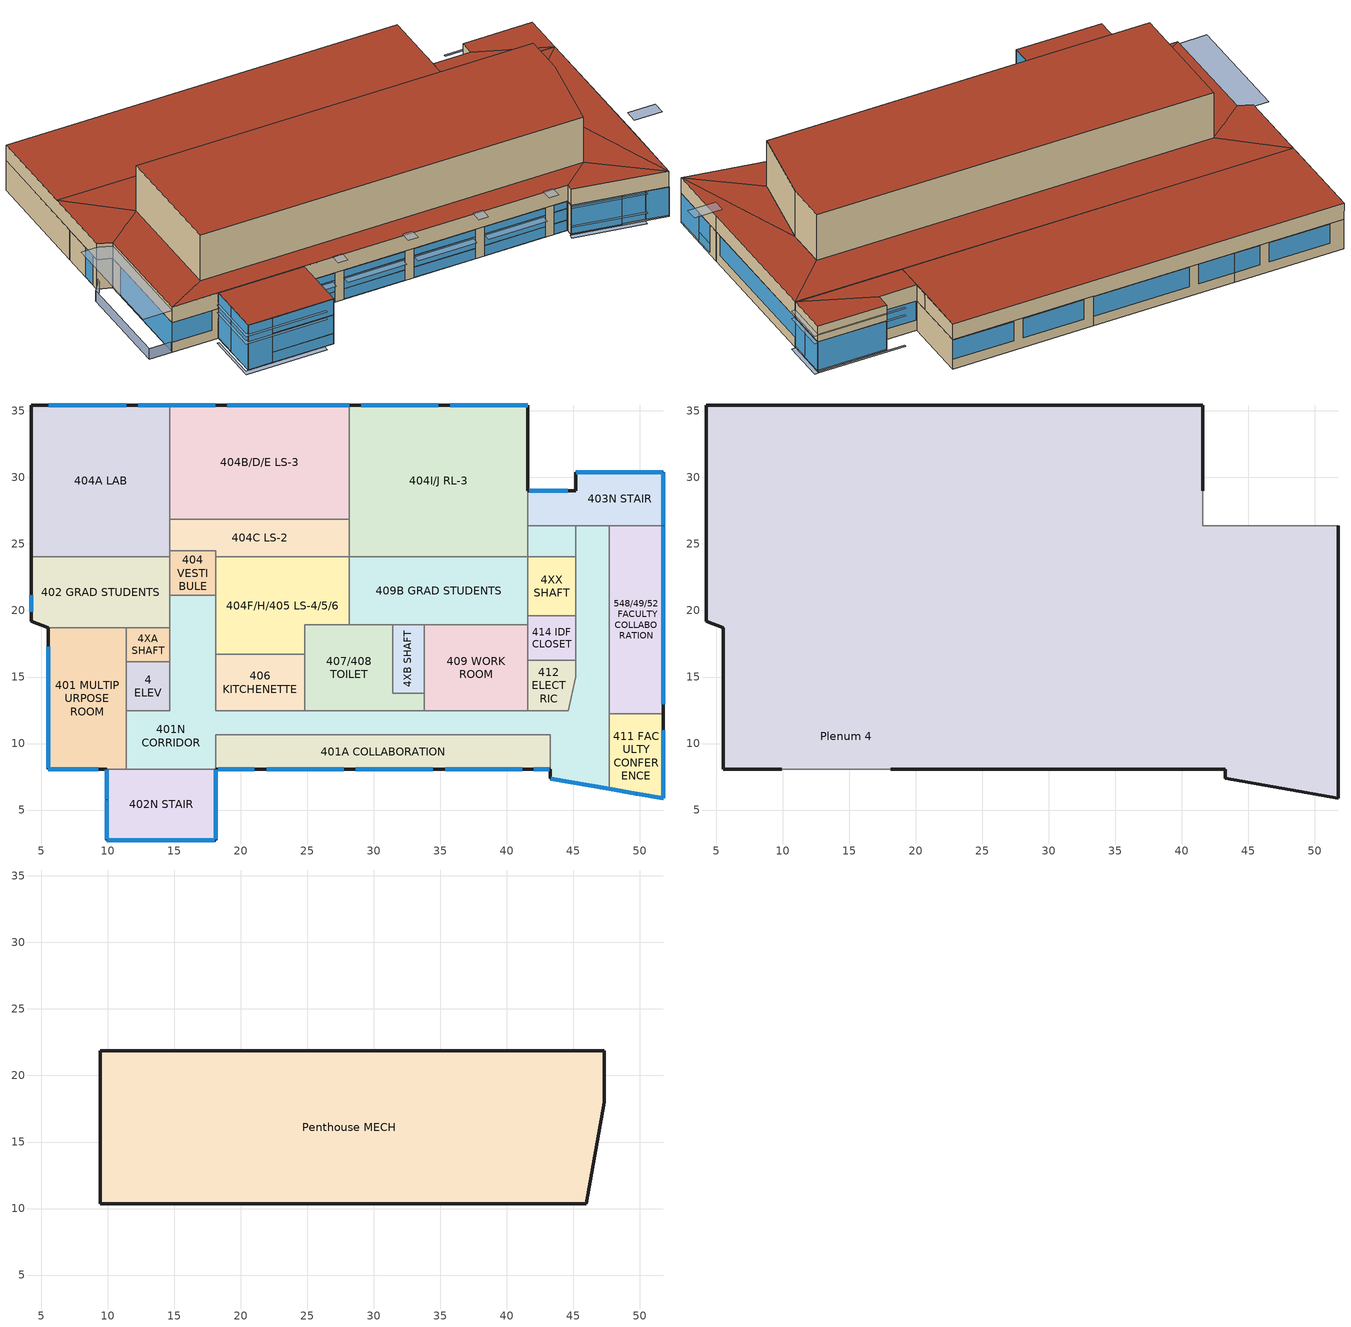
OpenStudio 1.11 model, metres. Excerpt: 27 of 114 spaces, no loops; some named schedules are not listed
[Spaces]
402N STAIR
 floor to 302N STAIR: 18.11,8.09 18.11,2.75 9.93,2.75 9.93,8.09 z14.63
 wall outside: 9.93,8.09 9.93,2.75 18.11,2.75 18.11,8.09 z14.63:19.3
 wall to 401 MULTIPURPOSE ROOM: 11.41,8.09 9.93,8.09 z14.63:17.68
 wall to 401N CORRIDOR: 18.11,8.09 11.41,8.09 z14.63:17.68
 wall to Plenum 4: 18.11,8.09 9.93,8.09 z17.68:19.3
 window (GL-2 Curtain Wall -Frit): 18.11,2.8 18.11,8.04 / 12.27,2.75 18.06,2.75 z17.68:19.25; 18.11,2.8 18.11,8.04 / 12.27,2.75 18.06,2.75 z14.68:15.7; 9.93,8.04 9.93,5.8 z14.68:19.25
 window: 9.93,5.75 9.93,2.8 / 9.98,2.75 12.22,2.75 z14.68:19.25; 18.11,2.8 18.11,8.04 / 12.27,2.75 18.06,2.75 z15.75:17.63
 roof outside: 18.11,2.75 18.11,8.09 9.93,8.09 9.93,2.75 z19.3
411 FACULTY CONFERENCE
 floor to Plenum 3: 51.77,12.24 51.77,5.88 47.68,6.6 47.68,12.24 z14.63
 wall outside: 47.68,6.6 51.77,5.88 51.77,12.24 z14.63:17.68
 wall to 548/49/52 FACULTY COLLABORATION: 51.77,12.24 47.68,12.24 z14.63:17.68
 wall to 401N CORRIDOR: 47.68,12.24 47.68,6.6 z14.63:17.68
 window: 47.7,6.59 49.72,6.24 z14.77:17.65; 51.77,9.08 51.77,11.01 z15.75:17.65
 window (GL-2 Curtain Wall -Frit): 51.77,5.9 51.77,9.03 z14.79:17.65; 51.77,9.08 51.77,11.01 z14.79:15.7; 49.77,6.23 51.74,5.88 z14.77:17.65
401N CORRIDOR
 floor to Plenum 3: 47.68,26.38 47.68,6.6 43.26,7.38 43.26,10.68 18.11,10.68 18.11,8.09 11.41,8.09 11.41,12.46 14.68,12.46 14.68,21.14 18.11,21.14 18.11,12.46 44.63,12.46 45.18,15.03 45.18,26.38 z14.63
 wall outside: 43.26,8.09 43.26,7.38 47.68,6.6 z14.63:17.68
 wall to 406 KITCHENETTE: 24.82,12.46 18.11,12.46 18.11,16.69 z14.63:17.68
 wall to 414 IDF CLOSET: 45.18,19.6 45.18,16.25 z14.63:17.68
 wall to 4XX SHAFT: 45.18,24.04 45.18,19.6 z14.63:17.68
 wall to 404K VESTIBULE: 45.18,26.38 45.18,24.04 z14.63:17.68
 wall to 403N STAIR: 47.68,26.38 45.18,26.38 z14.63:17.68
 wall to 548/49/52 FACULTY COLLABORATION: 47.68,12.24 47.68,26.38 z14.63:17.68
 wall to 401A COLLABORATION: 18.11,8.09 18.11,10.68 43.26,10.68 43.26,8.09 z14.63:17.68
 wall to 401 MULTIPURPOSE ROOM: 11.41,12.46 11.41,8.09 z14.63:17.68
 wall to 4 ELEV: 14.68,16.15 14.68,12.46 11.41,12.46 z14.63:17.68
 wall to 402 GRAD STUDENTS: 14.68,21.14 14.68,18.69 z14.63:17.68
 wall to 404 VESTIBULE: 18.11,21.14 14.68,21.14 z14.63:17.68
 wall to 404F/H/405 LS-4/5/6: 18.11,16.69 18.11,21.14 z14.63:17.68
 wall to 407/408 TOILET: 33.79,12.46 24.82,12.46 z14.63:17.68
 wall to 412 ELECTRIC: 45.18,16.25 45.18,15.03 44.63,12.46 41.58,12.46 z14.63:17.68
 wall to 409 WORK ROOM: 41.58,12.46 33.79,12.46 z14.63:17.68
 wall to 4XA SHAFT: 14.68,18.69 14.68,16.15 z14.63:17.68
 window: 43.28,7.37 47.68,6.6 z14.74:17.65
401A COLLABORATION
 floor to Plenum 3: 43.26,10.68 43.26,8.09 18.11,8.09 18.11,10.68 z14.63
 wall outside: 18.11,8.09 43.26,8.09 z14.63:17.68
 window (GL-2 Curtain Wall -Frit): 18.32,8.09 21.03,8.09 / 21.95,8.09 27.74,8.09 / 28.65,8.09 34.45,8.09 / 35.36,8.09 41.15,8.09 / 42.01,8.09 43.2,8.09 z14.66:15.7; 18.32,8.09 21.03,8.09 / 21.95,8.09 27.74,8.09 / 28.65,8.09 34.45,8.09 / 35.36,8.09 41.15,8.09 / 42.01,8.09 43.2,8.09 z16.91:17.62
 window: 42.01,8.09 43.2,8.09 / 28.65,8.09 34.45,8.09 / 21.95,8.09 27.74,8.09 / 18.32,8.09 21.03,8.09 / 35.36,8.09 41.15,8.09 z15.72:16.89
401 MULTIPURPOSE ROOM
 floor to Plenum 3: 11.41,18.69 11.41,8.09 5.53,8.09 5.53,18.69 z14.63
 wall outside: 5.53,18.69 5.53,8.09 9.93,8.09 z14.63:17.68
 wall to 4 ELEV: 11.41,12.46 11.41,16.15 z14.63:17.68
 wall to 402 GRAD STUDENTS: 11.41,18.69 5.53,18.69 z14.63:17.68
 wall to 4XA SHAFT: 11.41,16.15 11.41,18.69 z14.63:17.68
 window: 5.55,8.09 9.31,8.09 z15.65:17.65; 5.53,17.28 5.53,8.14 z14.68:17.63
4 ELEV
 floor to Plenum 3: 14.68,16.15 14.68,12.46 11.41,12.46 11.41,16.15 z14.63
 wall to 4XA SHAFT: 14.68,16.15 11.41,16.15 z14.63:17.68
406 KITCHENETTE
 floor to Plenum 3: 24.82,16.69 24.82,12.46 18.11,12.46 18.11,16.69 z14.63
 wall to 407/408 TOILET: 24.82,12.46 24.82,16.69 z14.63:17.68
 wall to 404F/H/405 LS-4/5/6: 24.82,16.69 18.11,16.69 z14.63:17.68
407/408 TOILET
 floor to Plenum 3: 31.44,18.92 31.44,13.79 33.79,13.79 33.79,12.46 24.82,12.46 24.82,18.92 z14.63
 wall to 404F/H/405 LS-4/5/6: 28.17,18.92 24.82,18.92 24.82,16.69 z14.63:17.68
 wall to 409B GRAD STUDENTS: 31.44,18.92 28.17,18.92 z14.63:17.68
 wall to 4XB SHAFT: 33.79,13.79 31.44,13.79 31.44,18.92 z14.63:17.68
 wall to 409 WORK ROOM: 33.79,12.46 33.79,13.79 z14.63:17.68
4XB SHAFT
 floor to Plenum 3: 33.79,18.92 33.79,13.79 31.44,13.79 31.44,18.92 z14.63
 wall to 409B GRAD STUDENTS: 33.79,18.92 31.44,18.92 z14.63:17.68
 wall to 409 WORK ROOM: 33.79,13.79 33.79,18.92 z14.63:17.68
409 WORK ROOM
 floor to Plenum 3: 41.58,18.92 41.58,12.46 33.79,12.46 33.79,18.92 z14.63
 wall to 412 ELECTRIC: 41.58,12.46 41.58,16.25 z14.63:17.68
 wall to 409B GRAD STUDENTS: 41.58,18.92 33.79,18.92 z14.63:17.68
 wall to 414 IDF CLOSET: 41.58,16.25 41.58,18.92 z14.63:17.68
548/49/52 FACULTY COLLABORATION
 floor to Plenum 3: 51.77,26.38 51.77,12.24 47.68,12.24 47.68,26.38 z14.63
 wall outside: 51.77,12.24 51.77,26.38 z14.63:17.68
 wall to 403N STAIR: 51.77,26.38 47.68,26.38 z14.63:17.68
 window: 51.77,12.94 51.77,26.32 z15.64:17.62
404F/H/405 LS-4/5/6
 floor to Plenum 3: 28.17,24.04 28.17,18.92 24.82,18.92 24.82,16.69 18.11,16.69 18.11,24.04 z14.63
 wall to 404 VESTIBULE: 18.11,24.04 18.11,21.14 z14.63:17.68
 wall to 404C LS-2: 28.17,24.04 18.11,24.04 z14.63:17.68
 wall to 409B GRAD STUDENTS: 28.17,18.92 28.17,24.04 z14.63:17.68
409B GRAD STUDENTS
 floor to Plenum 3: 41.58,24.04 41.58,18.92 28.17,18.92 28.17,24.04 z14.63
 wall to 404I/J RL-3: 41.58,24.04 28.17,24.04 z14.63:17.68
 wall to 414 IDF CLOSET: 41.58,18.92 41.58,18.99 41.58,19.6 z14.63:17.68
 wall to 4XX SHAFT: 41.58,19.6 41.58,24.04 z14.63:17.68
402 GRAD STUDENTS
 floor to Plenum 3: 14.68,24.04 14.68,18.69 5.53,18.69 4.24,19.19 4.24,24.04 z14.63
 wall outside: 4.24,24.04 4.24,19.19 5.53,18.69 z14.63:17.68
 wall to 404A LAB: 14.68,24.04 4.24,24.04 z14.63:17.68
 wall to 404 VESTIBULE: 14.68,21.14 14.68,24.04 z14.63:17.68
 wall to 4XA SHAFT: 11.41,18.69 14.68,18.69 z14.63:17.68
 window: 4.24,21.16 4.24,19.91 z14.64:17.67
404 VESTIBULE
 floor to Plenum 3: 18.11,24.47 18.11,21.14 14.68,21.14 14.68,24.47 z14.63
 wall to 404C LS-2: 18.11,24.04 18.11,24.47 14.68,24.47 z14.63:17.68
 wall to 404A LAB: 14.68,24.47 14.68,24.04 z14.63:17.68
404A LAB
 floor to Plenum 3: 14.68,35.44 14.68,24.04 4.24,24.04 4.24,35.44 z14.63
 wall outside: 14.68,35.44 4.24,35.44 4.24,24.04 z14.63:17.68
 wall to 404B/D/E LS-3: 14.68,26.85 14.68,35.44 z14.63:17.68
 wall to 404C LS-2: 14.68,24.47 14.68,26.85 z14.63:17.68
 window (GL-1A Curtain Wall -North): 11.38,35.44 5.59,35.44 / 14.67,35.44 12.3,35.44 z15.64:17.62
404C LS-2
 floor to Plenum 3: 28.17,26.85 28.17,24.04 18.11,24.04 18.11,24.47 14.68,24.47 14.68,26.85 z14.63
 wall to 404B/D/E LS-3: 28.17,26.85 14.68,26.85 z14.63:17.68
 wall to 404I/J RL-3: 28.17,24.04 28.17,26.85 z14.63:17.68
404I/J RL-3
 floor to Plenum 3: 41.58,35.44 41.58,24.04 28.17,24.04 28.17,35.44 z14.63
 wall outside: 41.58,28.99 41.58,35.44 28.17,35.44 z14.63:17.68
 wall to 404K VESTIBULE: 41.58,24.04 41.58,26.38 z14.63:17.68
 wall to 404B/D/E LS-3: 28.17,35.44 28.17,26.85 z14.63:17.68
 wall to 403N STAIR: 41.58,26.38 41.58,28.99 z14.63:17.68
 window (GL-1A Curtain Wall -North): 34.85,35.44 29.06,35.44 / 41.56,35.44 35.76,35.44 z15.64:17.62
403N STAIR
 floor to 303N STAIR: 51.77,30.39 51.77,26.38 45.18,26.38 45.18,30.39 z14.63
 floor ground: 45.18,28.99 45.18,28.76 41.58,28.76 41.58,28.99 z14.63
 floor to Plenum 3: 45.18,28.76 45.18,26.38 41.58,26.38 41.58,28.76 z14.63
 wall outside: 51.77,26.38 51.77,30.39 45.18,30.39 45.18,28.99 41.58,28.99 z14.63:19.3
 wall to 404K VESTIBULE: 41.58,26.38 45.18,26.38 z14.63:17.68
 wall to Plenum 4: 41.58,28.99 41.58,26.38 51.77,26.38 z17.68:19.3
 window: 51.72,30.39 45.23,30.39 z14.73:17.67; 51.77,28.08 51.77,30.34 z14.73:17.65
 window (GL-2 Curtain Wall -Frit): 51.77,26.41 51.77,28.03 z14.73:17.65
 window (GL-1A Curtain Wall -North): 44.57,28.99 41.68,28.99 z15.7:17.67
 roof outside: 51.77,26.38 51.77,30.39 45.18,30.39 45.18,28.99 z19.3; 51.77,26.38 45.18,28.99 41.58,28.99 41.58,26.38 z19.3
404B/D/E LS-3
 floor to Plenum 3: 28.17,35.44 28.17,26.85 14.68,26.85 14.68,35.44 z14.63
 wall outside: 28.17,35.44 14.68,35.44 z14.63:17.68
 window (GL-1A Curtain Wall -North): 28.14,35.44 19,35.44 / 18.09,35.44 14.7,35.44 z15.64:17.62
414 IDF CLOSET
 floor to Plenum 3: 45.18,19.6 45.18,16.25 41.58,16.25 41.58,19.6 z14.63
 wall to 412 ELECTRIC: 41.58,16.25 45.18,16.25 z14.63:17.68
 wall to 4XX SHAFT: 45.18,19.6 41.58,19.6 z14.63:17.68
4XX SHAFT
 floor to Plenum 3: 45.18,24.04 45.18,19.6 41.58,19.6 41.58,24.04 z14.63
 wall to 404K VESTIBULE: 45.18,24.04 41.58,24.04 z14.63:17.68
404K VESTIBULE
 floor to Plenum 3 (ExtSlabCarpet 4in ClimateZone 1-8): 45.18,26.38 45.18,24.04 41.58,24.04 41.58,26.38 z14.63
412 ELECTRIC
 floor to Plenum 3: 45.18,16.25 45.18,15.03 44.63,12.46 41.58,12.46 41.58,16.25 z14.63
4XA SHAFT
 floor to Plenum 3: 14.68,18.69 14.68,16.15 11.41,16.15 11.41,18.69 z14.63
Plenum 4
 floor to 401 MULTIPURPOSE ROOM: 11.41,18.69 11.41,8.09 5.53,8.09 5.53,18.69 z17.68
 floor to 406 KITCHENETTE: 24.82,16.69 24.82,12.46 18.11,12.46 18.11,16.69 z17.68
 floor to 404A LAB: 14.68,35.44 14.68,24.04 4.24,24.04 4.24,35.44 z17.68
 floor to 412 ELECTRIC: 45.18,16.25 45.18,15.03 44.63,12.46 41.58,12.46 41.58,16.25 z17.68
 floor to 4 ELEV: 14.68,16.15 14.68,12.46 11.41,12.46 11.41,16.15 z17.68
 floor to 407/408 TOILET: 31.44,18.92 31.44,13.79 33.79,13.79 33.79,12.46 24.82,12.46 24.82,18.92 z17.68
 floor to 404C LS-2: 28.17,26.85 28.17,24.04 18.11,24.04 18.11,24.47 14.68,24.47 14.68,26.85 z17.68
 floor to 404 VESTIBULE: 18.11,24.47 18.11,21.14 14.68,21.14 14.68,24.47 z17.68
 floor to 409 WORK ROOM: 41.58,18.92 41.58,12.46 33.79,12.46 33.79,18.92 z17.68
 floor to 401N CORRIDOR: 47.68,26.38 47.68,6.6 43.26,7.38 43.26,10.68 18.11,10.68 18.11,8.09 11.41,8.09 11.41,12.46 14.68,12.46 14.68,21.14 18.11,21.14 18.11,12.46 44.63,12.46 45.18,15.03 45.18,26.38 z17.68
 floor to 4XA SHAFT: 14.68,18.69 14.68,16.15 11.41,16.15 11.41,18.69 z17.68
 floor to 401A COLLABORATION: 43.26,10.68 43.26,8.09 18.11,8.09 18.11,10.68 z17.68
 floor to 548/49/52 FACULTY COLLABORATION: 51.77,26.38 51.77,12.24 47.68,12.24 47.68,26.38 z17.68
 floor to 404B/D/E LS-3: 28.17,35.44 28.17,26.85 14.68,26.85 14.68,35.44 z17.68
 floor to 402 GRAD STUDENTS: 14.68,24.04 14.68,18.69 5.53,18.69 4.24,19.19 4.24,24.04 z17.68
 floor to 411 FACULTY CONFERENCE: 51.77,12.24 51.77,5.88 47.68,6.6 47.68,12.24 z17.68
 floor to 4XB SHAFT: 33.79,18.92 33.79,13.79 31.44,13.79 31.44,18.92 z17.68
 floor to 414 IDF CLOSET: 45.18,19.6 45.18,16.25 41.58,16.25 41.58,19.6 z17.68
 floor to 409B GRAD STUDENTS: 41.58,24.04 41.58,18.92 28.17,18.92 28.17,24.04 z17.68
 floor to 404K VESTIBULE: 45.18,26.38 45.18,24.04 41.58,24.04 41.58,26.38 z17.68
 floor to 4XX SHAFT: 45.18,24.04 45.18,19.6 41.58,19.6 41.58,24.04 z17.68
 floor to 404I/J RL-3: 41.58,35.44 41.58,24.04 28.17,24.04 28.17,35.44 z17.68
 floor to 404F/H/405 LS-4/5/6: 28.17,24.04 28.17,18.92 24.82,18.92 24.82,16.69 18.11,16.69 18.11,24.04 z17.68
 wall outside: 18.11,8.09 43.26,8.09 43.26,7.38 51.77,5.88 51.77,12.24 51.77,26.38 / 41.58,28.99 41.58,30.39 41.58,35.44 4.24,35.44 4.24,19.19 5.53,18.69 5.53,8.09 9.93,8.09 z17.68:19.3
 roof outside: 43.26,8.09 45.98,10.38 9.43,10.38 5.53,8.09 z19.3; 51.77,5.88 45.98,10.38 43.26,8.09 43.26,7.38 z19.3; 41.58,26.38 41.58,35.44 4.24,35.44 4.24,26.38 z19.3; 5.53,8.09 9.43,10.38 9.43,21.87 5.53,18.69 z19.3; 47.32,21.87 51.77,26.38 4.24,26.38 9.43,21.87 z19.3; 5.53,18.69 9.43,21.87 4.24,26.38 4.24,19.19 z19.3; 51.77,5.88 51.77,26.38 47.32,21.87 47.32,17.98 z19.3; 51.77,5.88 47.32,17.98 45.98,10.38 z19.3
Penthouse MECH
 floor to Plenum 4: 47.32,21.87 47.32,17.98 45.98,10.38 9.43,10.38 9.43,21.87 z19.3
 wall outside: 47.32,21.87 9.43,21.87 9.43,10.38 45.98,10.38 47.32,17.98 47.32,21.87 z19.3:23.98
 roof outside: 45.98,10.38 47.32,17.98 47.32,21.87 9.43,21.87 9.43,10.38 z23.98
shading: 4.24,19.19 4.24,18.69 / 4.24,18.69 3.33,17.69 / 3.33,17.69 3.33,8.09 / 3.33,8.09 5.53,8.09 z14.63:15.72; 17.26,2.28 17.26,2.71 9.68,2.71 9.68,7.47 9.49,7.47 9.49,2.28 z14.63; 17.26,2.28 17.26,2.71 9.68,2.71 9.68,7.47 9.49,7.47 9.49,2.28 z17.78; 17.26,2.28 17.26,2.71 9.68,2.71 9.68,7.47 9.49,7.47 9.49,2.28 z18.54; 20.73,7.18 20.73,8.07 18.21,8.07 18.21,7.18 z16.97; 27.43,7.18 27.43,8.07 21.85,8.07 21.85,7.18 z16.97; 21.75,7.06 21.75,8.07 20.83,8.07 20.83,7.06 z19.41; 28.45,7.06 28.45,8.07 27.54,8.07 27.54,7.06 z19.5; 35.16,7.06 35.16,8.07 34.24,8.07 34.24,7.06 z19.41; 41.86,7.06 41.86,8.07 40.95,8.07 40.95,7.06 z19.41; 34.14,7.18 34.14,8.07 28.55,8.07 28.55,7.18 z16.97; 40.85,7.18 40.85,8.07 35.26,8.07 35.26,7.18 z16.97; 49.68,5.76 49.76,6.22 43.19,7.38 43.11,6.92 z17.71; 49.68,5.76 49.76,6.22 43.19,7.38 43.11,6.92 z15.73; 49.62,5.77 49.7,6.23 43.13,7.39 43.05,6.93 z14.63; 54.41,12.09 54.41,13.31 51.78,13.31 51.78,12.09 z20.68; 52.17,26.46 52.17,30.6 51.78,30.6 51.78,26.46 z14.63; 52.17,26.46 52.17,30.6 51.78,30.6 51.78,26.46 z17.78; 52.17,26.46 52.17,30.6 51.78,30.6 51.78,26.46 z18.54; 51.78,30.45 51.78,30.6 43.49,30.6 43.49,30.45 z18.54; 51.78,30.45 51.78,30.6 43.49,30.6 43.49,30.45 z17.78; 51.78,30.45 51.78,30.6 43.49,30.6 43.49,30.45 z14.63; 5.51,8.03 5.51,19.06 2.72,19.06 2.72,8.03 z19.02
[Building]
Building 1: Space Type=OpenOffice - CZ4-8; Default Construction Set=CSU Construction Sets 1
[ClimateZones]
Climate Zone Institution Name 1=ASHRAE; Climate Zone Document Name 1=ANSI/ASHRAE Standard 169; Climate Zone Document Year 1=2006; Climate Zone Value 1=5B; Climate Zone Institution Name 2=CEC; Climate Zone Document Name 2=California Climate Zone Descriptions; Climate Zone Document Year 2=1995
[Site]
Fort Collins  Awos: Latitude {deg}=40.45; Longitude {deg}=-105.02; Time Zone {hr}=-7; Elevation {m}=1529
[SizingPeriod:DesignDay] Barometric Pressure {Pa}=84255; Sky Clearness=0; Rain Indicator=0; Snow Indicator=0; Day of Month=21; Daylight Saving Time Indicator=0; Humidity Indicating Type=Wetbulb; Dry-Bulb Temperature Range Modifier Type=DefaultMultipliers
Name | Maximum Dry-Bulb Temperature {C} | Daily Dry-Bulb Temperature Range {deltaC} | Humidity Indicating Conditions at Maximum Dry-Bulb | Wind Speed {m/s} | Wind Direction {deg} | Month | Day Type | Solar Model Indicator | ASHRAE Taub | ASHRAE Taud
Fort Collins  Awos Ann Clg .4% Condns WB=>MDB | 36.67 | 15.7 | 18.2 | 4.1 | 150 | 7 | SummerDesignDay | ASHRAETau | 0.431 | 2.008
Fort Collins  Awos Ann Htg 99.6% Condns DB | -20.56 | 0 | -20.56 | 2.2 | 70 | 1 | WinterDesignDay | ASHRAEClearSky
[Construction]
ExtSlabCarpet 4in ClimateZone 1-8: MAT-CC05 4 HW CONCRETE, CP02 CARPET PAD, Floor Insulation
Interior Floor: F16 Acoustic tile, F05 Ceiling air space resistance, M11 100mm lightweight concrete
Interior Wall: G01a 19mm gypsum board, F04 Wall air space resistance, G01a 19mm gypsum board
Interior Ceiling: M11 100mm lightweight concrete, F05 Ceiling air space resistance, F16 Acoustic tile
Exterior Door: F08 Metal surface, I01 25mm insulation board
Interior Window: Clear 3mm
Interior Door; Interior Partition: G05 25mm wood
Roof R-30: Roof Membrane 1, Roof Insulation [24], Metal Decking 1
Above-Grade Exterior Wall: Limestone Marble or Granite - 1/2 in. - 180 lb/ft3, F04 Wall air space resistance 1, Cellular Polyisocyanurate - Gaspermeable Facers - 2 1/2 in., 1/2IN Gypsum, 1/2IN Gypsum
Exposed Floor: Floor Insulation, 8IN Concrete HW, CP02 CARPET PAD
GL-1A Curtain Wall -North: GL-1A Aluminum Curtain Wall
GL-1B Curtain Wall -SouthEastWest: GL-1B Aluminum Curtain Wall
GL-2 Curtain Wall -Frit: GL-2 Aluminum Curtain Wall
[Material]
Name | Roughness | Thickness {m} | Conductivity {W/m-K} | Density {kg/m3} | Specific Heat {J/kg-K} | Thermal Absorptance | Solar Absorptance | Visible Absorptance
MAT-CC05 4 HW CONCRETE | Rough | 0.1016 | 1.311 | 2240 | 836.8 | 0.9 | 0.85 | 0.85
8IN Concrete HW | MediumRough | 0.2033 | 1.7296 | 2243 | 837 | 0.9 | 0.65 | 0.65
1/2IN Gypsum | Smooth | 0.0127 | 0.16 | 784.9 | 830 | 0.9 | 0.4 | 0.4
F16 Acoustic tile | MediumSmooth | 0.0191 | 0.06 | 368 | 590 | 0.9 | 0.3 | 0.3
M11 100mm lightweight concrete | MediumRough | 0.1016 | 0.53 | 1280 | 840 | 0.9 | 0.5 | 0.5
G01a 19mm gypsum board | MediumSmooth | 0.019 | 0.16 | 800 | 1090 | 0.9 | 0.4 | 0.4
F08 Metal surface | Smooth | 0.0008 | 45.28 | 7824 | 500 | 0.9 | 0.7 | 0.7
I01 25mm insulation board | MediumRough | 0.0254 | 0.03 | 43 | 1210 | 0.9 | 0.6 | 0.6
G05 25mm wood | MediumSmooth | 0.0254 | 0.15 | 608 | 1630 | 0.9 | 0.5 | 0.5
Roof Insulation [24] | MediumRough | 0.255778 | 0.049 | 265 | 836.8 | 0.9 | 0.7 | 0.7
Roof Membrane 1 | VeryRough | 0.0095 | 0.16 | 1121.29 | 1460 | 0.9 | 0.7 | 0.7
Metal Decking 1 | MediumSmooth | 0.001524 | 45.006 | 7680 | 418.4 | 0.9 | 0.7 | 0.3
Cellular Polyisocyanurate - Gaspermeable Facers - 2 1/2 in. | Rough | 0.09144 | 0.0245 | 32 | 920
Limestone Marble or Granite - 1/2 in. - 180 lb/ft3 | MediumRough | 0.0127 | 4.3 | 2883.323 | 790 | 0.9
Floor Insulation | MediumRough | 0.14 | 0.035 | 265 | 836.8 | 0.9 | 0.7 | 0.7
[Material:NoMass]
CP02 CARPET PAD: Roughness=Smooth; Thermal Resistance {m2-K/W}=0.1; Thermal Absorptance=0.9; Solar Absorptance=0.8; Visible Absorptance=0.8
[Material:AirGap]
Name | Thermal Resistance {m2-K/W}
F05 Ceiling air space resistance | 0.18
F04 Wall air space resistance; F04 Wall air space resistance 1 | 0.15
[WindowMaterial:Glazing]
Clear 3mm: Optical Data Type=SpectralAverage; Thickness {m}=0.003; Solar Transmittance at Normal Incidence=0.837; Front Side Solar Reflectance at Normal Incidence=0.075; Back Side Solar Reflectance at Normal Incidence=0; Visible Transmittance at Normal Incidence=0.898; Front Side Visible Reflectance at Normal Incidence=0.081; Back Side Visible Reflectance at Normal Incidence=0; Infrared Transmittance at Normal Incidence=0; Front Side Infrared Hemispherical Emissivity=0.84; Back Side Infrared Hemispherical Emissivity=0.84; Conductivity {W/m-K}=0.9; Dirt Correction Factor for Solar and Visible Transmittance=1; Solar Diffusing=No
[DefaultConstructionSet]
CSU Construction Sets 1: Default Exterior Surface Constructions=Default Surface Constructions 13; Default Interior Surface Constructions=Default Surface Constructions 14; Default Ground Contact Surface Constructions=Default Surface Constructions 15; Default Exterior SubSurface Constructions=Default Sub Surface Constructions 11; Default Interior SubSurface Constructions=Default Sub Surface Constructions 10; Interior Partition Construction=Interior Partition
[DefaultSurfaceConstructions]
Name | Floor Construction | Wall Construction | Roof Ceiling Construction
Default Surface Constructions 13 | Exposed Floor | Above-Grade Exterior Wall | Roof R-30
Default Surface Constructions 14 | Interior Floor | Interior Wall | Interior Ceiling
Default Surface Constructions 15 | ExtSlabCarpet 4in ClimateZone 1-8 | ExtSlabCarpet 4in ClimateZone 1-8 | ExtSlabCarpet 4in ClimateZone 1-8
[DefaultSubSurfaceConstructions]
Name | Fixed Window Construction | Operable Window Construction | Door Construction | Tubular Daylight Dome Construction | Tubular Daylight Diffuser Construction
Default Sub Surface Constructions 10 | Interior Window | Interior Window | Interior Door
Default Sub Surface Constructions 11 | GL-1B Curtain Wall -SouthEastWest | GL-1B Curtain Wall -SouthEastWest | Exterior Door | Interior Window | Interior Window
[WindowMaterial:SimpleGlazingSystem] U-Factor {W/m2-K}=2.42462
Name | Solar Heat Gain Coefficient | Visible Transmittance
GL-1A Aluminum Curtain Wall | 0.22 | 0.38
GL-1B Aluminum Curtain Wall | 0.3 | 0.48
GL-2 Aluminum Curtain Wall | 0.2 | 0.2
[DesignSpecification:OutdoorAir]
189.1-2009 - Office - ClosedOffice - CZ4-8 Ventilation; 189.1-2009 - Office - Conference - CZ4-8 Ventilation; 189.1-2009 - Office - OpenOffice - CZ4-8 Ventilation: Outdoor Air Method=Sum; Outdoor Air Flow per Person {m3/s-person}=0.00943895
189.1-2009 - Office - Corridor - CZ4-8 Ventilation; 189.1-2009 - Office - Stair - CZ4-8 Ventilation; 189.1-2009 - Office - Vending - CZ4-8 Ventilation: Outdoor Air Method=Sum; Outdoor Air Flow per Floor Area {m3/s-m2}=0.000254
189.1-2009 - Office - Restroom - CZ4-8 Ventilation: Outdoor Air Method=Sum; Outdoor Air Flow per Floor Area {m3/s-m2}=0.0048768
Lab Ventilation: Outdoor Air Method=Sum; Outdoor Air Flow per Person {m3/s-person}=0; Outdoor Air Flow Air Changes per Hour {1/hr}=12; Outdoor Air Flow Rate Fraction Schedule=Fume Hood Diversity Schedule
TZ: 401 MULTIPURPOSE ROOM Ventilation: Outdoor Air Flow per Floor Area {m3/s-m2}=0.00397473
TZ: 401A COLLABORATION Ventilation: Outdoor Air Flow per Floor Area {m3/s-m2}=0.00549886
TZ: 401N CORRIDOR - Plus Ventilation: Outdoor Air Flow per Floor Area {m3/s-m2}=0.000477859
TZ: 402 GRAD STUDENTS Ventilation: Outdoor Air Flow per Floor Area {m3/s-m2}=0.00144419
TZ: 402N STAIR Ventilation; TZ: 403N STAIR Ventilation; TZ: 412 ELECTRIC Ventilation; TZ: 414 IDF CLOSET Ventilation; TZ: 4XA SHAFT - Plus Ventilation; TZ: ELEV Ventilation; TZ: Space 501 Ventilation: Outdoor Air Flow per Floor Area {m3/s-m2}=0
TZ: 404A LAB Ventilation: Outdoor Air Flow per Floor Area {m3/s-m2}=0.0154598
TZ: 404B/D/E LS-3 Ventilation: Outdoor Air Flow per Floor Area {m3/s-m2}=0.00488532
TZ: 404C LS-2 Ventilation: Outdoor Air Flow per Floor Area {m3/s-m2}=0.0140465
TZ: 404I/J RL-3 Ventilation: Outdoor Air Flow per Floor Area {m3/s-m2}=0.015207
TZ: 407/408 TOILET - Plus Ventilation: Outdoor Air Flow per Floor Area {m3/s-m2}=0.000469357
TZ: 409 WORK ROOM Ventilation: Outdoor Air Flow per Floor Area {m3/s-m2}=0.00154914
TZ: 409B GRAD STUDENTS Ventilation: Outdoor Air Flow per Floor Area {m3/s-m2}=0.00185529
TZ: 411 FACULTY CONFERENCE Ventilation: Outdoor Air Flow per Floor Area {m3/s-m2}=0.00481042
TZ: 548/49/52 FACULTY COLLABORATION Ventilation: Outdoor Air Flow per Floor Area {m3/s-m2}=0.00330425
[ThermostatSetpoint:DualSetpoint]
Name | Heating Setpoint Temperature Schedule | Cooling Setpoint Temperature Schedule
Zone 406 Conference SE Thermostat; Zone 409 Multi-Purpose Thermostat; Thermostat Setpoint Dual Setpoint 4; Thermostat Setpoint Dual Setpoint 7 | Conference HtgSetp | Conference ClgSetp
Zone 411 Corridor Thermostat; Zone 404 NE Stairs Thermostat; Zone 408 SouthStairs Thermostat | Corridor HtgSetp | Corridor ClgSetp
Zone 501-Penthouse Thermostat | Penthouse HtgSetp | Penthouse ClgStpt
Zone 402_14-16_Labs Thermostat; Zone 403_25_Labs Thermostat; Zone 401 Lab Thermostat; Thermostat Setpoint Dual Setpoint 12 | Lab HtgSetp | Lab ClgSetp
Zone 420 Grad Students Thermostat; Zone 405 Faculty Thermostat; Zone 410 Grad Student Thermostat | Office HtgSetp | Office ClgSetp
Zone 418 Restrooms Thermostat | Restroom HtgSetp | Restroom ClgSetp
Thermostat Setpoint Dual Setpoint 17; Thermostat Setpoint Dual Setpoint 20 | Penthouse HtgSetp | Elec/IDF ClgStpt
[People:Definition] Number of People Calculation Method=People/Area; Fraction Radiant=0.3
Name | People per Space Floor Area {person/m2}
ClosedOffice - CZ4-8 People Definition; Lab People Definition | 0.0511286
Conference - CZ4-8 People Definition | 0.538196
Corridor - CZ4-8 People Definition; 189.1-2009 - Office - Vending - CZ4-8 People Definition | 0.0107639
OpenOffice - CZ4-8 People Definition | 0.0565105
Restroom - CZ4-8 People Definition | 0.107639
[ElectricEquipment:Definition] Design Level Calculation Method=Watts/Area; Fraction Radiant=0.5
Name | Watts per Space Floor Area {W/m2} | Fraction Lost | Fraction Latent
ClosedOffice - CZ4-8 Electric Equipment Definition; Conference - CZ4-8 Electric Equipment Definition; Corridor - CZ4-8 Electric Equipment Definition; OpenOffice - CZ4-8 Electric Equipment Definition | 8.07293 | 0
Elec/MechRoom - CZ4-8 Electric Equipment Definition | 2.90626
Restroom - CZ4-8 Electric Equipment Definition | 8.07293
Lab Equipment | 51.1286 | 0
189.1-2009 - Office - Vending - CZ4-8 Electric Equipment Definition | 41.4411 | 0 | 0
[SpaceType]
Name | Default Schedule Set | Design Specification Outdoor Air Object | Standards Building Type | Standards Space Type
ClosedOffice - CZ4-8 | ClosedOffice | 189.1-2009 - Office - ClosedOffice - CZ4-8 Ventilation | Office | ClosedOffice
Conference - CZ4-8 | Conference | 189.1-2009 - Office - Conference - CZ4-8 Ventilation | Office | Conference
Corridor - CZ4-8 | Corridor | 189.1-2009 - Office - Corridor - CZ4-8 Ventilation | Office | Corridor
Elec/MechRoom - CZ4-8 | Elec/MechRoom |  | Office | Elec/MechRoom
OpenOffice - CZ4-8 | OpenOffice | 189.1-2009 - Office - OpenOffice - CZ4-8 Ventilation | Office | OpenOffice
Restroom - CZ4-8 | Restroom | 189.1-2009 - Office - Restroom - CZ4-8 Ventilation | Office | Restroom
CLOSED LAB; OPEN LAB | OpenOffice | Lab Ventilation | Hospital | Lab
PLENUM |  |  |  | Plenum
Vending - CZ4-8 | 189.1-2009 - Office - Vending - CZ4-8 Schedule Set | 189.1-2009 - Office - Vending - CZ4-8 Ventilation | Office | Vending
Stair - CZ4-8 | 189.1-2009 - Office - Stair - CZ4-8 Schedule Set | 189.1-2009 - Office - Stair - CZ4-8 Ventilation | Office | Stair
IT Room | Elec/MechRoom |  | Office | IT_Room
[DefaultScheduleSet] Infiltration Schedule=Office Infil Quarter On
Name | Number of People Schedule | People Activity Level Schedule | Lighting Schedule | Electric Equipment Schedule
ClosedOffice | Building Occupancy Schedule | Closed Office Activity | Equip-Lights | Equip-Lights
Conference | Building Occupancy Schedule | Conference Activity | Equip-Lights | Equip-Lights
Corridor | Building Occupancy Schedule | Corridor Activity | Equip-Lights | Equip-Lights
Elec/MechRoom | Building Occupancy Schedule | Elect-Mech-Misc Activity | Equip-Lights | Equip-Lights
OpenOffice | Building Occupancy Schedule | Open Office Activity | Equip-Lights | Equip-Lights
Restroom | Building Occupancy Schedule | Restroom Activity | Equip-Lights | Equip-Lights
189.1-2009 - Office - Vending - CZ4-8 Schedule Set | Office Misc Occ | Office Activity | Office Bldg Light | Office Bldg Equip
189.1-2009 - Office - Stair - CZ4-8 Schedule Set |  |  | Office Bldg Light
[People]
Name | People Definition | Space or SpaceType | Number of People Schedule
189.1-2009 - Office - ClosedOffice - CZ4-8 People | ClosedOffice - CZ4-8 People Definition | ClosedOffice - CZ4-8 | Building Occupancy Schedule
189.1-2009 - Office - Conference - CZ4-8 People | Conference - CZ4-8 People Definition | Conference - CZ4-8 | Building Occupancy Schedule
189.1-2009 - Office - Corridor - CZ4-8 People | Corridor - CZ4-8 People Definition | Corridor - CZ4-8 | Building Occupancy Schedule
189.1-2009 - Office - OpenOffice - CZ4-8 People | OpenOffice - CZ4-8 People Definition | OpenOffice - CZ4-8 | Building Occupancy Schedule
189.1-2009 - Office - Restroom - CZ4-8 People | Restroom - CZ4-8 People Definition | Restroom - CZ4-8 | Building Occupancy Schedule
People 1 | Lab People Definition | CLOSED LAB | Building Occupancy Schedule
People 3 | Lab People Definition | OPEN LAB | Building Occupancy Schedule
189.1-2009 - Office - Vending - CZ4-8 People | 189.1-2009 - Office - Vending - CZ4-8 People Definition | Vending - CZ4-8
[SpaceInfiltration:DesignFlowRate] Design Flow Rate Calculation Method=Flow/ExteriorArea
Name | Space or SpaceType | Flow per Exterior Surface Area {m3/s-m2} | Air Changes per Hour {1/hr}
189.1-2009 - Office - ClosedOffice - CZ4-8 Infiltration | ClosedOffice - CZ4-8 | 0.000226568
189.1-2009 - Office - Conference - CZ4-8 Infiltration | Conference - CZ4-8 | 0.000226568
189.1-2009 - Office - Corridor - CZ4-8 Infiltration | Corridor - CZ4-8 | 0.000226568
189.1-2009 - Office - Elec/MechRoom - CZ4-8 Infiltration | Elec/MechRoom - CZ4-8 | 0.000226568
189.1-2009 - Office - OpenOffice - CZ4-8 Infiltration | OpenOffice - CZ4-8 | 0.000226568
189.1-2009 - Office - Restroom - CZ4-8 Infiltration | Restroom - CZ4-8 | 0.000226568
189.1-2009 - Office - BreakRoom - CZ4-8 Infiltration | CLOSED LAB | 0.000254 | 0
189.1-2009 - Office - BreakRoom - CZ1-3 Infiltration | OPEN LAB | 0.00030226
189.1-2009 - Office - Vending - CZ4-8 Infiltration | Vending - CZ4-8 | 0.000226568
189.1-2009 - Office - Stair - CZ4-8 Infiltration | Stair - CZ4-8 | 0.000226568
189.1-2009 - Office - Elec/MechRoom - CZ4-8 Infiltration 1 | IT Room | 0.000226568
[ElectricEquipment]
Name | Electric Equipment Definition | Space or SpaceType | Schedule
189.1-2009 - Office - ClosedOffice - CZ4-8 Electric Equipment | ClosedOffice - CZ4-8 Electric Equipment Definition | ClosedOffice - CZ4-8
189.1-2009 - Office - Conference - CZ4-8 Electric Equipment | Conference - CZ4-8 Electric Equipment Definition | Conference - CZ4-8 | Equip-Lights
189.1-2009 - Office - Corridor - CZ4-8 Electric Equipment | Corridor - CZ4-8 Electric Equipment Definition | Corridor - CZ4-8 | Equip-Lights
189.1-2009 - Office - Elec/MechRoom - CZ4-8 Electric Equipment | Elec/MechRoom - CZ4-8 Electric Equipment Definition | Elec/MechRoom - CZ4-8 | Equip-Lights
189.1-2009 - Office - OpenOffice - CZ4-8 Electric Equipment | OpenOffice - CZ4-8 Electric Equipment Definition | OpenOffice - CZ4-8 | Equip-Lights
189.1-2009 - Office - Restroom - CZ4-8 Electric Equipment | Restroom - CZ4-8 Electric Equipment Definition | Restroom - CZ4-8 | Equip-Lights
Electric Equipment 1 | Lab Equipment | CLOSED LAB | Lab Equipment Schedule
Electric Equipment 2 | Lab Equipment | OPEN LAB | Lab Equipment Schedule
189.1-2009 - Office - Vending - CZ4-8 Electric Equipment | 189.1-2009 - Office - Vending - CZ4-8 Electric Equipment Definition | Vending - CZ4-8
189.1-2009 - Office - Elec/MechRoom - CZ4-8 Electric Equipment 1 | Elec/MechRoom - CZ4-8 Electric Equipment Definition | IT Room | Equip-Lights
[Space]
Name | Space Type | Building Story | Thermal Zone | Part of Total Floor Area | Design Specification Outdoor Air Object
Plenum 4; 4XB SHAFT; 4XX SHAFT; 4XA SHAFT | PLENUM | Building Story 4 | TZ: 4XA SHAFT - Plus | No | TZ: 4XA SHAFT - Plus Ventilation
402N STAIR | Stair - CZ4-8 | Building Story 4 | TZ: 402N STAIR |  | TZ: 402N STAIR Ventilation
411 FACULTY CONFERENCE | Conference - CZ4-8 | Building Story 4 | TZ: 411 FACULTY CONFERENCE |  | TZ: 411 FACULTY CONFERENCE Ventilation
401N CORRIDOR | Corridor - CZ4-8 | Building Story 4 | TZ: 401N CORRIDOR - Plus |  | TZ: 401N CORRIDOR - Plus Ventilation
401A COLLABORATION | Conference - CZ4-8 | Building Story 4 | TZ: 401A COLLABORATION |  | TZ: 401A COLLABORATION Ventilation
401 MULTIPURPOSE ROOM | Conference - CZ4-8 | Building Story 4 | TZ: 401 MULTIPURPOSE ROOM |  | TZ: 401 MULTIPURPOSE ROOM Ventilation
4 ELEV | PLENUM | Building Story 4 | TZ: ELEV | No | TZ: ELEV Ventilation
406 KITCHENETTE | Vending - CZ4-8 | Building Story 4 | TZ: 401N CORRIDOR - Plus |  | TZ: 401N CORRIDOR - Plus Ventilation
407/408 TOILET | Restroom - CZ4-8 | Building Story 4 | TZ: 407/408 TOILET - Plus |  | TZ: 407/408 TOILET - Plus Ventilation
409 WORK ROOM | ClosedOffice - CZ4-8 | Building Story 4 | TZ: 409 WORK ROOM |  | TZ: 409 WORK ROOM Ventilation
548/49/52 FACULTY COLLABORATION | ClosedOffice - CZ4-8 | Building Story 4 | TZ: 548/49/52 FACULTY COLLABORATION |  | TZ: 548/49/52 FACULTY COLLABORATION Ventilation
404F/H/405 LS-4/5/6 | CLOSED LAB | Building Story_LABS | TZ: 404C LS-2 |  | TZ: 404C LS-2 Ventilation
409B GRAD STUDENTS | ClosedOffice - CZ4-8 | Building Story 4 | TZ: 409B GRAD STUDENTS |  | TZ: 409B GRAD STUDENTS Ventilation
402 GRAD STUDENTS | ClosedOffice - CZ4-8 | Building Story 4 | TZ: 402 GRAD STUDENTS |  | TZ: 402 GRAD STUDENTS Ventilation
404 VESTIBULE | Corridor - CZ4-8 | Building Story 4 | TZ: 402 GRAD STUDENTS |  | TZ: 402 GRAD STUDENTS Ventilation
404A LAB | OPEN LAB | Building Story_LABS | TZ: 404A LAB |  | TZ: 404A LAB Ventilation
404C LS-2 | OPEN LAB | Building Story_LABS | TZ: 404C LS-2 |  | TZ: 404C LS-2 Ventilation
404I/J RL-3 | OPEN LAB | Building Story_LABS | TZ: 404I/J RL-3 |  | TZ: 404I/J RL-3 Ventilation
403N STAIR | Stair - CZ4-8 | Building Story 4 | TZ: 403N STAIR |  | TZ: 403N STAIR Ventilation
404B/D/E LS-3 | CLOSED LAB | Building Story_LABS | TZ: 404B/D/E LS-3 |  | TZ: 404B/D/E LS-3 Ventilation
Penthouse MECH | Elec/MechRoom - CZ4-8 | Building Story 4 | TZ: Space 501 |  | TZ: Space 501 Ventilation
414 IDF CLOSET | IT Room | Building Story 4 | TZ: 414 IDF CLOSET |  | TZ: 414 IDF CLOSET Ventilation
404K VESTIBULE | Corridor - CZ4-8 | Building Story 4 | TZ: 404I/J RL-3 |  | TZ: 404I/J RL-3 Ventilation
412 ELECTRIC | Elec/MechRoom - CZ4-8 | Building Story 4 | TZ: 412 ELECTRIC |  | TZ: 412 ELECTRIC Ventilation
[BuildingStory]
Building Story 4; Building Story_LABS
[ThermalZone] Use Ideal Air Loads=No
Name | Thermostat | Primary Daylighting Control
TZ: Space 501 | Zone 501-Penthouse Thermostat
TZ: 4XA SHAFT - Plus; TZ: ELEV
TZ: 404C LS-2 | Zone 402_14-16_Labs Thermostat
TZ: 404I/J RL-3 | Zone 403_25_Labs Thermostat
TZ: 401N CORRIDOR - Plus | Zone 411 Corridor Thermostat | Daylighting Control 4
TZ: 407/408 TOILET - Plus | Zone 418 Restrooms Thermostat
TZ: 409B GRAD STUDENTS | Zone 420 Grad Students Thermostat
TZ: 403N STAIR | Zone 404 NE Stairs Thermostat | Daylighting Control 12
TZ: 411 FACULTY CONFERENCE | Zone 406 Conference SE Thermostat | Daylighting Control 20
TZ: 402N STAIR | Zone 408 SouthStairs Thermostat | Daylighting Control 8
TZ: 404A LAB | Zone 401 Lab Thermostat
TZ: 548/49/52 FACULTY COLLABORATION | Zone 405 Faculty Thermostat | Daylighting Control 24
TZ: 401 MULTIPURPOSE ROOM | Zone 409 Multi-Purpose Thermostat | Daylighting Control 17
TZ: 402 GRAD STUDENTS | Zone 410 Grad Student Thermostat
TZ: 414 IDF CLOSET | Thermostat Setpoint Dual Setpoint 17
TZ: 409 WORK ROOM | Thermostat Setpoint Dual Setpoint 4
TZ: 412 ELECTRIC | Thermostat Setpoint Dual Setpoint 20
TZ: 404B/D/E LS-3 | Thermostat Setpoint Dual Setpoint 12
TZ: 401A COLLABORATION | Thermostat Setpoint Dual Setpoint 7
[Lights:Definition]
LPD 0.85 W/ft^2 - LightsDef: Design Level Calculation Method=Watts/Area; Watts per Space Floor Area {W/m2}=9.14932; Fraction Radiant=0.7; Fraction Visible=0.2; Return Air Fraction=0
[Lights] Lights Definition=LPD 0.85 W/ft^2 - LightsDef
Name | Space or SpaceType | Schedule
LPD 1 W/ft^2 - LightsInstance 2 | Corridor - CZ4-8 | Equip-Lights
LPD 1 W/ft^2 - LightsInstance 4 | Restroom - CZ4-8 | Equip-Lights
LPD 1 W/ft^2 - LightsInstance 5 | ClosedOffice - CZ4-8 | Equip-Lights
LPD 1 W/ft^2 - LightsInstance 6 | OpenOffice - CZ4-8 | Equip-Lights
LPD 1 W/ft^2 - LightsInstance 7 | Elec/MechRoom - CZ4-8 | Equip-Lights
LPD 1 W/ft^2 - LightsInstance 8 | Conference - CZ4-8 | Equip-Lights
LPD 1.0 W/ft^2 - LightsInstance 1 | CLOSED LAB | Equip-Lights
LPD 1 W/ft^2 - LightsInstance 9 | IT Room | Equip-Lights
Lights 1 | Stair - CZ4-8
Lights 3 | Vending - CZ4-8
Lights 4 | OPEN LAB
[Exterior:Lights:Definition]
1680 w Exterior Lighting Definition: Design Level {W}=1680
[Exterior:Lights]
5000.0 w Exterior Light: Exterior Lights Definition=1680 w Exterior Lighting Definition; Schedule=5000.0 w Exterior Lights Sch; Control Option=AstronomicalClock
[Daylighting:Control] Position Z-Coordinate {m}=0.762; Psi Rotation Around X-Axis {deg}=0; Theta Rotation Around Y-Axis {deg}=-0; Phi Rotation Around Z-Axis {deg}=0; Lighting Control Type=Stepped; Number of Stepped Control Steps=3
Name | Space | Position X-Coordinate {m} | Position Y-Coordinate {m} | Illuminance Setpoint {lux}
Daylighting Control 4 | 401A COLLABORATION | -12.0562 | 1.49447 | 99.9967
Daylighting Control 8 | 402N STAIR | 4.05974 | 2.76728 | 99.9967
Daylighting Control 12 | 403N STAIR | 5.22342 | -2.73354 | 99.9967
Daylighting Control 17 | 401 MULTIPURPOSE ROOM | -2.65657 | -4.64096 | 299.99
Daylighting Control 20 | 411 FACULTY CONFERENCE | -3.19678 | -2.03704 | 299.99
Daylighting Control 24 | 548/49/52 FACULTY COLLABORATION | 1.41879 | 6.6354 | 299.99
[Schedule:Ruleset]
Name | Default Day Schedule | Summer Design Day Schedule | Winter Design Day Schedule
Office Infil Quarter On | Office Infil Quarter On Default Schedule | Office Infil Quarter On Summer Design Day | Office Infil Quarter On Winter Design Day
Lab ClgSetp | Large Office ClgSetp Default Schedule 1 | Large Office ClgSetp Summer Design Day 1 | Large Office ClgSetp Winter Design Day 1
Lab HtgSetp | Large Office HtgSetp Default Schedule 1 | Large Office HtgSetp Summer Design Day 1 | Large Office HtgSetp Winter Design Day 1
Conference ClgSetp | Large Office ClgSetp Default Schedule 3 | Large Office ClgSetp Summer Design Day 3 | Large Office ClgSetp Winter Design Day 3
Corridor HtgSetp | Large Office HtgSetp Default Schedule 3 | Large Office HtgSetp Summer Design Day 3 | Large Office HtgSetp Winter Design Day 3
Corridor ClgSetp | Large Office ClgSetp Default Schedule 4 | Large Office ClgSetp Summer Design Day 4 | Large Office ClgSetp Winter Design Day 4
Conference HtgSetp | Large Office HtgSetp Default Schedule 4 | Large Office HtgSetp Summer Design Day 4 | Large Office HtgSetp Winter Design Day 4
Restroom ClgSetp | Large Office ClgSetp Default Schedule 6 | Large Office ClgSetp Summer Design Day 6 | Large Office ClgSetp Winter Design Day 6
Restroom HtgSetp | Large Office HtgSetp Default Schedule 6 | Large Office HtgSetp Summer Design Day 6 | Large Office HtgSetp Winter Design Day 6
Office ClgSetp | Large Office ClgSetp Default Schedule 7 | Large Office ClgSetp Summer Design Day 7 | Large Office ClgSetp Winter Design Day 7
Office HtgSetp | Large Office HtgSetp Default Schedule 7 | Large Office HtgSetp Summer Design Day 7 | Large Office HtgSetp Winter Design Day 7
Building Occupancy Schedule | Office Bldg Occ Default Schedule 2 | Office Bldg Occ Summer Design Day 2 | Office Bldg Occ Winter Design Day 2
Equip-Lights | Office Bldg Equip Default Schedule 1 | Office Bldg Equip Summer Design Day 1 | Office Bldg Equip Winter Design Day 1
Restroom Activity | Office Activity Default Schedule 1 | Office Activity Summer Design Day 1 | Office Activity Winter Design Day 1
Open Office Activity | Office Activity Default Schedule 2 | Office Activity Summer Design Day 2 | Office Activity Winter Design Day 2
Elect-Mech-Misc Activity | Office Activity Default Schedule 3 | Office Activity Summer Design Day 3 | Office Activity Winter Design Day 3
Corridor Activity | Office Activity Default Schedule 4 | Office Activity Summer Design Day 4 | Office Activity Winter Design Day 4
Conference Activity | Office Activity Default Schedule 5 | Office Activity Summer Design Day 5 | Office Activity Winter Design Day 5
Closed Office Activity | Office Activity Default Schedule 6 | Office Activity Summer Design Day 6 | Office Activity Winter Design Day 6
Fume Hood Diversity Schedule | Schedule Day 3
Lab Equipment Schedule | Schedule Day 8 | Schedule Day 11 | Schedule Day 12
Penthouse HtgSetp | Large Office HtgSetp Default Schedule 8 | Large Office HtgSetp Summer Design Day 8 | Large Office HtgSetp Winter Design Day 8
Penthouse ClgStpt | Large Office HtgSetp Default Schedule 9 | Large Office HtgSetp Summer Design Day 9 | Large Office HtgSetp Winter Design Day 9
Office Misc Occ | Office Bldg Occ Default Schedule 1 | Office Bldg Occ Summer Design Day 1 | Office Bldg Occ Winter Design Day 1
Office Activity | Office Activity Default Schedule | Office Activity Summer Design Day | Office Activity Winter Design Day
Office Bldg Light | Office Bldg Light Default Schedule | Office Bldg Light Summer Design Day | Office Bldg Light Winter Design Day
Office Bldg Equip | Office Bldg Equip Default Schedule | Office Bldg Equip Summer Design Day | Office Bldg Equip Winter Design Day
Elec/IDF ClgStpt | Large Office HtgSetp Default Schedule 10 | Large Office HtgSetp Summer Design Day 10 | Large Office HtgSetp Winter Design Day 10
[Schedule:Day]
Office Infil Quarter On Default Schedule; Office Infil Quarter On Summer Design Day: 6, 0, 1, 22, 0, 0.25, 24, 0, 1
Office Infil Quarter On Winter Design Day: 6, 0, 1, 18, 0, 0.25, 24, 0, 1
Large Office ClgSetp Default Schedule 1; Large Office ClgSetp Default Schedule 3; Large Office ClgSetp Default Schedule 7: 6, 0, 29.4444, 18, 0, 24, 24, 0, 29.4444
Large Office ClgSetp Summer Design Day 1; Large Office ClgSetp Summer Design Day 3; Large Office ClgSetp Summer Design Day 4: 24, 0, 24
Large Office ClgSetp Winter Design Day 1; Large Office ClgSetp Winter Design Day 3; Large Office ClgSetp Winter Design Day 4; Large Office ClgSetp Summer Design Day 6; Large Office ClgSetp Winter Design Day 6; Large Office ClgSetp Winter Design Day 7: 24, 0, 26.7
Large Office HtgSetp Default Schedule 1; Large Office HtgSetp Default Schedule 4; Large Office HtgSetp Default Schedule 7: 6, 0, 15.6, 18, 0, 21, 24, 0, 15.6
Large Office HtgSetp Summer Design Day 1; Large Office HtgSetp Summer Design Day 3; Large Office HtgSetp Summer Design Day 4; Large Office HtgSetp Default Schedule 6; Large Office HtgSetp Summer Design Day 6; Large Office HtgSetp Summer Design Day 7; Large Office HtgSetp Summer Design Day 8: 24, 0, 15.6
Large Office HtgSetp Winter Design Day 1; Large Office HtgSetp Winter Design Day 4; Large Office HtgSetp Winter Design Day 7; Large Office HtgSetp Winter Design Day 8; Large Office HtgSetp Winter Design Day 9; Large Office HtgSetp Winter Design Day 10: 24, 0, 21
Large Office HtgSetp Default Schedule 3; Large Office HtgSetp Winter Design Day 3; Large Office HtgSetp Winter Design Day 6: 24, 0, 15.5556
Large Office ClgSetp Default Schedule 4; Large Office ClgSetp Default Schedule 6: 24, 0, 29.4444
Large Office ClgSetp Summer Design Day 7: 6, 0, 26.7, 22, 0, 24, 24, 0, 26.7
Office Bldg Occ Default Schedule 2; Office Bldg Equip Default Schedule 1: 7, 0, 0, 8, 0, 0.5, 12, 0, 0.95, 13, 0, 0.5, 18, 0, 0.95, 21, 0, 0.5, 22, 0, 0.3, 24, 0, 0
Office Bldg Occ Summer Design Day 2: 6, 0, 0, 22, 0, 1, 24, 0, 0.05
Office Bldg Occ Winter Design Day 2; Office Bldg Equip Winter Design Day 1; Office Bldg Occ Winter Design Day 1; Office Bldg Occ Rule 1 Day Schedule 1; Office Bldg Light Winter Design Day; Office Bldg Equip Winter Design Day: 24, 0, 0
Office Bldg Equip Summer Design Day 1; Office Bldg Occ Summer Design Day 1; Office Bldg Light Summer Design Day; Office Bldg Equip Summer Design Day: 24, 0, 1
Office Activity Default Schedule 1; Office Activity Summer Design Day 1; Office Activity Winter Design Day 1; Office Activity Default Schedule 2; Office Activity Summer Design Day 2; Office Activity Winter Design Day 2; Office Activity Default Schedule 4; Office Activity Summer Design Day 4; Office Activity Winter Design Day 4; Office Activity Default Schedule 5; Office Activity Summer Design Day 5; Office Activity Winter Design Day 5; Office Activity Default Schedule 6; Office Activity Summer Design Day 6; Office Activity Winter Design Day 6; Office Activity Default Schedule; Office Activity Summer Design Day; Office Activity Winter Design Day: 24, 0, 132
Schedule Day 3: 7, 0, 0.5, 8, 0, 0.55, 10, 0, 0.6, 13, 0, 0.98, 14, 0, 0.73, 18, 0, 0.98, 19, 0, 0.65, 21, 0, 0.55, 24, 0, 0.5
Large Office HtgSetp Default Schedule 8: 24, 0, 12.7778
Large Office HtgSetp Default Schedule 9; Large Office HtgSetp Summer Design Day 9: 24, 0, 43.3333
Office Bldg Occ Default Schedule 1: 6, 0, 0, 7, 0, 0.1, 8, 0, 0.2, 20, 0, 0.4, 22, 0, 0.1, 24, 0, 0.05
Office Bldg Occ Rule 2 Day Schedule 1: 6, 0, 0, 8, 0, 0.1, 14, 0, 0.25, 17, 0, 0.1, 24, 0, 0
Office Bldg Light Default Schedule: 5, 0, 0.05, 7, 0, 0.1, 8, 0, 0.3, 17, 0, 0.9, 18, 0, 0.7, 20, 0, 0.5, 22, 0, 0.3, 23, 0, 0.1, 24, 0, 0.05
Office Bldg Equip Default Schedule: 8, 0, 0.4, 12, 0, 0.9, 13, 0, 0.8, 17, 0, 0.9, 18, 0, 0.8, 20, 0, 0.6, 22, 0, 0.5, 24, 0, 0.4
Office Bldg Equip Rule 1 Day Schedule: 24, 0, 0.3
Office Bldg Equip Rule 2 Day Schedule: 6, 0, 0.3, 8, 0, 0.4, 14, 0, 0.5, 17, 0, 0.35, 24, 0, 0.3
Large Office HtgSetp Default Schedule 10: 24, 0, 26.6667
Large Office HtgSetp Summer Design Day 10: 24, 0, 21.1111
[Schedule:Rule] Apply Monday=No; Apply Tuesday=No; Apply Wednesday=No; Apply Thursday=No; Apply Friday=No; Date Specification Type=DateRange; Start Month=1; Start Day=1; End Month=12; End Day=31
Name | Schedule Ruleset | Rule Order | Day Schedule | Apply Sunday | Apply Saturday
Office Infil Quarter On Rule 1 | Office Infil Quarter On | 0 | Office Infil Quarter On Rule 1 Day Schedule | Yes | No
Office Infil Quarter On Rule 2 | Office Infil Quarter On | 1 | Office Infil Quarter On Rule 2 Day Schedule | No | Yes
Large Office ClgSetp Rule 3 | Lab ClgSetp | 0 | Large Office ClgSetp Rule 1 Day Schedule 1 | Yes | Yes
Large Office HtgSetp Rule 3 | Lab HtgSetp | 0 | Large Office HtgSetp Rule 1 Day Schedule 1 | Yes | Yes
Large Office ClgSetp Rule 7 | Conference ClgSetp | 0 | Large Office ClgSetp Rule 1 Day Schedule 3 | Yes | Yes
Large Office HtgSetp Rule 7 | Corridor HtgSetp | 0 | Large Office HtgSetp Rule 1 Day Schedule 3 | Yes | Yes
Large Office ClgSetp Rule 9 | Corridor ClgSetp | 0 | Large Office ClgSetp Rule 1 Day Schedule 4 | Yes | Yes
Large Office HtgSetp Rule 9 | Conference HtgSetp | 0 | Large Office HtgSetp Rule 1 Day Schedule 4 | Yes | Yes
Large Office ClgSetp Rule 13 | Restroom ClgSetp | 0 | Large Office ClgSetp Rule 1 Day Schedule 6 | Yes | Yes
Large Office HtgSetp Rule 13 | Restroom HtgSetp | 0 | Large Office HtgSetp Rule 1 Day Schedule 6 | Yes | Yes
Large Office ClgSetp Rule 15 | Office ClgSetp | 0 | Large Office ClgSetp Rule 1 Day Schedule 7 | Yes | Yes
Large Office HtgSetp Rule 15 | Office HtgSetp | 0 | Large Office HtgSetp Rule 1 Day Schedule 7 | Yes | Yes
Office Work Occ Rule 3 | Building Occupancy Schedule | 0 | Office Bldg Occ Rule 1 Day Schedule 2 | Yes | Yes
Office Bldg Equip Rule 4 | Equip-Lights | 0 | Office Bldg Equip Rule 2 Day Schedule 1 | Yes | Yes
Office Misc Occ Rule 1 | Office Misc Occ | 0 | Office Bldg Occ Rule 1 Day Schedule 1 | Yes | No
Office Misc Occ Rule 2 | Office Misc Occ | 1 | Office Bldg Occ Rule 2 Day Schedule 1 | No | Yes
Office Bldg Light Rule 1 | Office Bldg Light | 0 | Office Bldg Light Rule 1 Day Schedule | Yes | No
Office Bldg Light Rule 2 | Office Bldg Light | 1 | Office Bldg Light Rule 2 Day Schedule | No | Yes
Office Bldg Equip Rule 1 | Office Bldg Equip | 0 | Office Bldg Equip Rule 1 Day Schedule | Yes | No
Office Bldg Equip Rule 2 | Office Bldg Equip | 1 | Office Bldg Equip Rule 2 Day Schedule | No | Yes
[Schedule:Constant]
5000.0 w Exterior Lights Sch: Value=1
